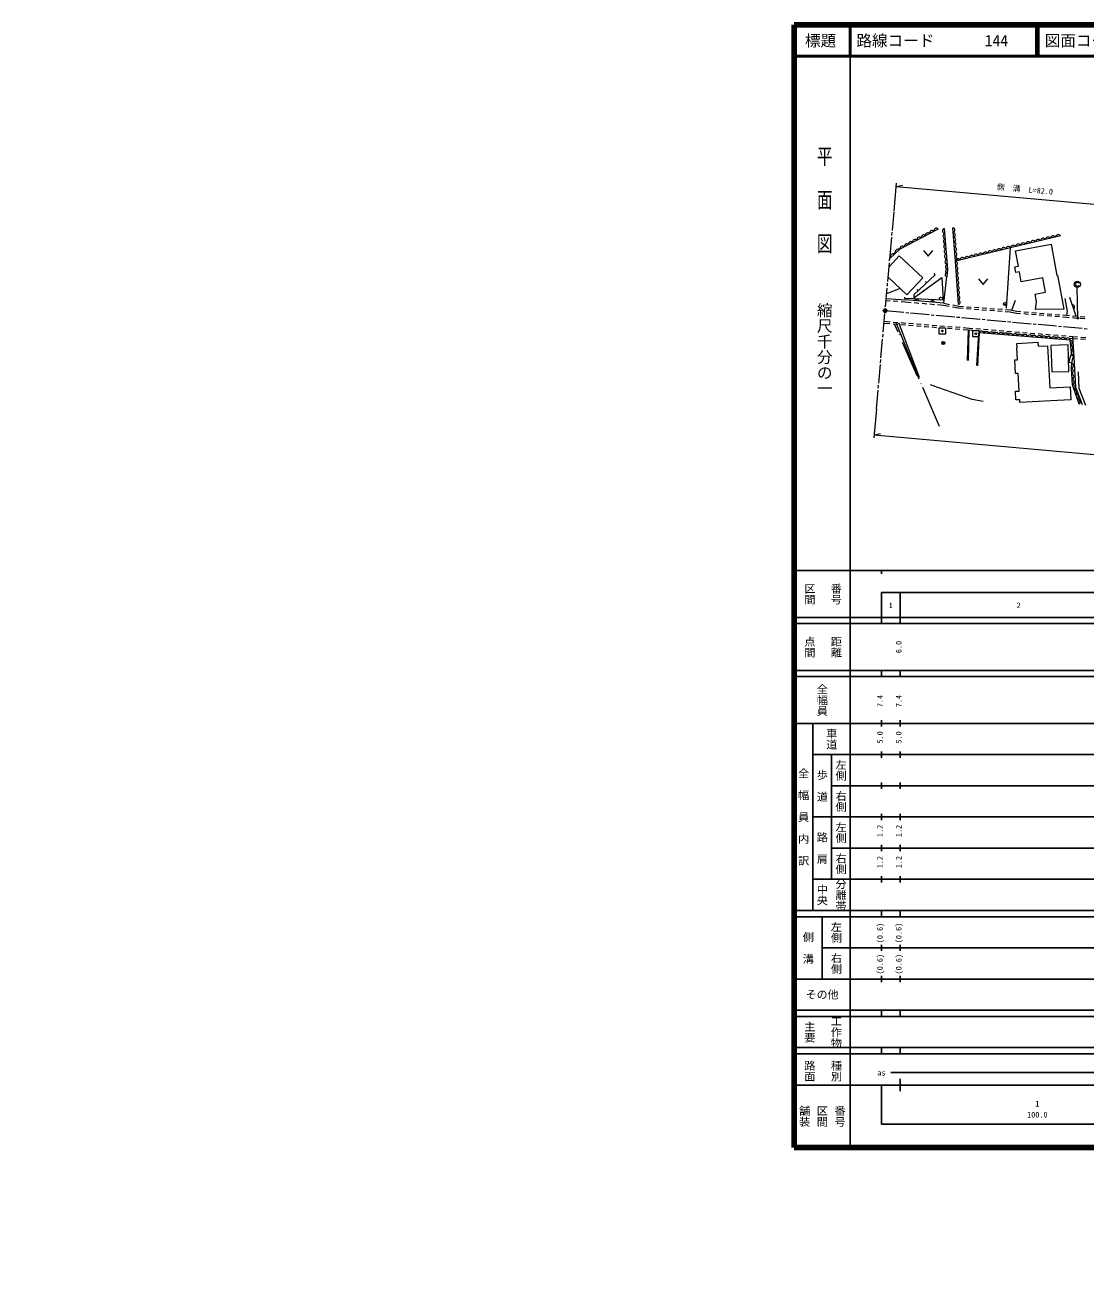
# Model space of a CAD drawing. Units: millimetres, scale not verified. Extents: x -206557 to 1343443, y -1222440 to 380000.
# Drawn here: x -206557 to 133282, y -20610 to 380000 of the extents above; entities that cross this region are included whole.
import ezdxf
from ezdxf.enums import TextEntityAlignment as Align

# ---------------------------------------------------------------- set-up
doc = ezdxf.new("R2010")
doc.units = ezdxf.units.MM
doc.header["$LTSCALE"] = 1000
doc.header["$PDMODE"] = 32
doc.header["$PDSIZE"] = 500
doc.linetypes.add('CHAIN', pattern=[18.5, 12, -1.5, 3.5, -1.5])
for name, color, linetype, lineweight in [('M-BGD', 7, 'Continuous', 13), ('M-BMK', 2, 'CHAIN', 13), ('M-BMK-ROW', 30, 'Continuous', 13), ('M-BMK-SRVR', 3, 'Continuous', 13), ('M-STR-STRC', 7, 'Continuous', 13), ('M-TTL', 2, 'Continuous', 140), ('M-TTL-BAND', 7, 'Continuous', 25), ('M-TTL-LINE', 7, 'Continuous', 50)]:
    doc.layers.add(name, color=color, linetype=linetype, lineweight=lineweight)
doc.layers.add('M-TTL-TXT', color=7, linetype='Continuous')
doc.styles.add('@ＭＳ ゴシック', font='')
doc.styles.add('ＭＳ ゴシック', font='')
doc.styles.get('@ＭＳ ゴシック').set_extended_font_data('@MS Gothic')
doc.styles.get('ＭＳ ゴシック').set_extended_font_data('MS Gothic')

msp = doc.modelspace()

# ---------------------------------------------------------------- linework, layer by layer
at = {"layer": 'M-BGD'}
for p, q in [((72074, 320399), (72860, 329211)), ((72772, 328215), (74817, 328634)), ((72772, 328215), (153661, 320992)), ((108161, 289225), (109419, 308539)), ((81468, 307671), (82968, 305871)), ((82968, 305871), (84468, 307671)), ((111911, 302610), (111008, 307578)), ((82520, 297334), (82176, 297696)), ((85231, 299908), (84886, 300271)), ((88011, 290743), (88937, 299318)), ((99155, 298554), (100655, 296754)), ((100655, 296754), (102155, 298554)), ((120588, 294323), (119730, 298878)), ((124219, 299694), (124482, 299742)), ((124482, 299742), (126544, 288800)), ((74046, 295496), (69693, 293735)), ((75472, 292229), (75488, 292729)), ((79810, 294760), (79465, 295122)), ((130453, 286632), (128390, 292599)), ((130991, 285950), (130808, 295798)), ((69516, 291655), (70830, 291556)), ((69561, 292254), (75681, 291792)), ((71828, 291481), (73323, 291368)), ((74320, 291293), (75635, 291193)), ((75630, 291194), (77560, 291029)), ((88011, 290743), (75681, 291792)), ((78557, 290945), (80051, 290818)), ((81048, 290733), (82542, 290606)), ((83539, 290521), (85033, 290394)), ((86030, 290309), (87960, 290145)), ((87898, 290154), (89780, 289791)), ((88011, 290743), (89876, 290384)), ((90762, 289603), (92644, 289240)), ((90858, 290195), (92723, 289836)), ((92644, 289240), (94241, 289124)), ((92723, 289836), (94337, 289719)), ((95239, 289052), (96735, 288943)), ((95334, 289646), (96831, 289537)), ((97732, 288870), (99228, 288762)), ((97828, 289465), (99324, 289356)), ((100225, 288689), (101721, 288580)), ((100321, 289284), (101817, 289175)), ((102719, 288508), (104215, 288399)), ((102815, 289102), (104311, 288993)), ((105308, 288921), (106804, 288812)), ((107146, 290487), (108146, 290487)), ((107802, 288740), (109416, 288622)), ((109416, 288622), (109808, 288499)), ((109808, 288499), (111022, 291732)), ((109808, 288499), (111394, 288211)), ((70801, 284702), (68900, 284853)), ((73293, 284504), (71798, 284623)), ((72662, 284554), (80050, 266457)), ((80222, 266986), (73563, 284483)), ((105212, 288326), (106708, 288218)), ((107706, 288145), (109303, 288029)), ((109303, 288029), (109664, 287916)), ((109664, 287916), (111315, 287615)), ((111315, 287615), (112639, 287505)), ((111394, 288211), (112703, 288102)), ((113635, 287422), (115130, 287298)), ((113699, 288019), (115194, 287895)), ((116127, 287215), (117622, 287091)), ((116191, 287812), (117686, 287687)), ((118618, 287008), (120113, 286883)), ((118682, 287605), (120177, 287480)), ((121110, 286801), (122605, 286676)), ((121174, 287397), (122668, 287273)), ((123601, 286593), (125096, 286469)), ((123665, 287190), (125160, 287066)), ((126092, 286386), (127416, 286276)), ((126156, 286983), (127465, 286874)), ((127416, 286276), (128227, 286210)), ((127465, 286874), (128277, 286808)), ((129224, 286130), (130719, 286009)), ((129273, 286728), (130769, 286607)), ((131716, 285929), (133211, 285808)), ((131765, 286526), (133260, 286406)), ((70750, 284104), (68847, 284255)), ((73243, 283906), (71747, 284025)), ((72249, 283985), (73294, 281611)), ((73680, 280741), (73764, 280567)), ((75735, 283708), (74239, 283827)), ((75786, 284306), (74290, 284425)), ((78227, 283511), (76732, 283629)), ((78278, 284108), (76782, 284227)), ((80719, 283313), (79224, 283431)), ((80770, 283911), (79275, 284029)), ((83211, 283115), (81716, 283234)), ((83262, 283713), (81767, 283832)), ((85703, 282917), (84208, 283036)), ((85754, 283515), (84259, 283634)), ((88196, 282720), (86700, 282838)), ((88246, 283317), (86751, 283436)), ((90688, 282522), (89192, 282640)), ((90739, 283120), (89243, 283238)), ((93180, 282324), (91685, 282443)), ((93231, 282922), (91735, 283041)), ((96081, 282094), (94177, 282245)), ((96129, 282692), (94228, 282843)), ((95781, 282103), (95499, 272359)), ((96081, 282094), (95799, 272350)), ((97243, 281999), (96081, 282094)), ((97290, 282597), (96129, 282692)), ((99735, 281796), (98240, 281918)), ((99781, 282394), (98286, 282516)), ((99101, 281244), (98536, 270742)), ((99400, 281228), (98836, 270726)), ((102226, 281592), (100731, 281714)), ((102273, 282190), (100778, 282312)), ((104718, 281389), (103223, 281511)), ((104765, 281987), (103270, 282109)), ((107210, 281185), (105715, 281307)), ((107257, 281784), (105762, 281906)), ((109702, 280982), (108207, 281104)), ((109748, 281580), (108253, 281702)), ((112193, 280779), (110698, 280901)), ((112240, 281377), (110745, 281499)), ((114685, 280575), (113190, 280697)), ((114732, 281173), (113237, 281295)), ((117177, 280372), (115682, 280494)), ((117223, 280970), (115728, 281092)), ((119715, 280767), (118220, 280889)), ((122207, 280563), (120712, 280685)), ((124699, 280360), (123203, 280482)), ((74709, 278259), (79332, 267552)), ((87333, 278013), (88333, 278013)), ((111655, 272602), (111433, 276551)), ((119668, 280168), (118173, 280291)), ((118334, 276940), (121277, 277106)), ((122160, 279965), (120665, 280087)), ((121277, 277106), (122040, 263591)), ((124652, 279762), (123157, 279884)), ((127144, 279558), (125649, 279680)), ((127190, 280156), (125695, 280278)), ((129303, 279382), (128140, 279477)), ((129348, 279980), (128187, 280075)), ((130879, 279273), (129303, 279382)), ((130928, 279871), (129348, 279980)), ((133453, 279094), (131877, 279204)), ((133506, 279692), (131926, 279802)), ((80597, 265045), (80710, 264856)), ((112220, 262594), (111902, 268228)), ((81133, 263806), (86479, 251275)), ((66407, 256936), (65568, 247536)), ((65657, 248532), (67702, 248951)), ((65657, 248532), (215087, 235189))]:
    msp.add_line(p, q, dxfattribs=at)
for points in [[(86198, 314540), (73967, 308088), (70709, 305110)], [(88138, 314718), (89190, 301598), (88937, 299318)], [(92705, 290344), (91749, 304256), (90936, 314935)], [(125413, 312336), (109419, 308539), (91749, 304256)], [(111008, 307578), (122409, 309651), (124219, 299694)], [(81254, 298872), (73705, 305926), (70473, 302466)], [(112245, 300775), (111071, 300562), (110737, 302396), (111911, 302610)], [(119730, 298878), (112818, 297621), (112245, 300775)], [(70173, 299115), (76211, 293474), (81254, 298872)], [(85231, 299908), (78455, 293472), (78411, 292137), (75472, 292229)], [(78422, 292489), (87354, 299038), (87756, 291720), (78411, 292137)], [(117768, 291244), (117305, 293705), (120588, 294323)], [(126544, 288800), (117463, 288713), (117768, 291244)], [(127465, 286874), (127665, 288110), (126925, 292239)], [(129053, 273984), (128534, 278949), (99400, 281228)], [(118334, 276940), (118266, 278145), (111365, 277756), (111433, 276551)], [(132450, 258174), (130346, 263745), (129838, 273560), (129348, 279980)], [(111902, 268228), (110982, 268176), (110736, 272550), (111655, 272602)], [(131385, 258409), (129242, 264628), (128904, 269831), (129044, 271592)], [(133513, 257903), (131443, 263363), (131232, 268797)], [(100580, 259194), (97054, 259829), (93502, 261157), (86055, 263698), (83768, 264574)], [(112376, 259814), (111140, 259744), (110983, 262524), (112220, 262594)], [(122040, 263591), (128551, 263958), (128786, 259802), (122274, 259434)], [(122274, 259434), (112429, 258879), (112376, 259814)]]:
    msp.add_lwpolyline(points, dxfattribs=at)
for points in [[(122344, 277217), (122619, 268721), (128149, 268900), (127874, 277396)], [(129044, 271592), (129563, 273868), (128599, 274088), (128079, 271812)]]:
    msp.add_lwpolyline(points, close=True, dxfattribs=at)
for centre, radius in [((87093, 292234), 500), ((107646, 290487), 500), ((130991, 285950), 150), ((130991, 285950), 120), ((130991, 285950), 90), ((130991, 285950), 60), ((130991, 285950), 30), ((130991, 285950), 20), ((87833, 278013), 500)]:
    msp.add_circle(centre, radius, dxfattribs=at)
for centre, radius, start, end in [((568443, -447440), 775000, 96.99223, 96.99223), ((81531, 311861), 792, 41.83396, 193.79275), ((82890, 312578), 792, 41.83396, 193.79275), ((84249, 313295), 792, 41.83396, 193.79275), ((85608, 314012), 792, 41.83396, 193.79275), ((88467, 313919), 864, 112.36842, 256.79277), ((88599, 312279), 864, 112.36842, 256.79277), ((90807, 314158), 788, 288.13787, 80.56431), ((90923, 312632), 788, 288.13787, 80.56431), ((124674, 311891), 863, 31.09709, 175.61338), ((74736, 308277), 792, 41.83396, 193.79275), ((76095, 308993), 792, 41.83396, 193.79275), ((77454, 309710), 792, 41.83396, 193.79275), ((78813, 310427), 792, 41.83396, 193.79275), ((80172, 311144), 792, 41.83396, 193.79275), ((88730, 310639), 864, 112.36842, 256.79277), ((88861, 308999), 864, 112.36842, 256.79277), ((91039, 311107), 788, 288.13787, 80.56431), ((91155, 309581), 788, 288.13787, 80.56431), ((91271, 308056), 788, 288.13787, 80.56431), ((107252, 307831), 778, 26.86851, 180.38448), ((108725, 308187), 778, 26.86851, 180.38448), ((110279, 308473), 863, 31.09709, 175.61338), ((111879, 308853), 863, 31.09709, 175.61338), ((113478, 309233), 863, 31.09709, 175.61338), ((115078, 309612), 863, 31.09709, 175.61338), ((116677, 309992), 863, 31.09709, 175.61338), ((118276, 310372), 863, 31.09709, 175.61338), ((119876, 310751), 863, 31.09709, 175.61338), ((121475, 311131), 863, 31.09709, 175.61338), ((123075, 311511), 863, 31.09709, 175.61338), ((72005, 305327), 1315, 75.35152, 189.49002), ((73635, 306816), 1315, 75.35152, 189.49002), ((88993, 307359), 864, 112.36842, 256.79277), ((89124, 305719), 864, 112.36842, 256.79277), ((89256, 304079), 864, 112.36842, 256.79277), ((91387, 306530), 788, 288.13787, 80.56431), ((91504, 305004), 788, 288.13787, 80.56431), ((92527, 304261), 778, 26.86851, 180.38448), ((94000, 304618), 778, 26.86851, 180.38448), ((95472, 304975), 778, 26.86851, 180.38448), ((96945, 305332), 778, 26.86851, 180.38448), ((98417, 305689), 778, 26.86851, 180.38448), ((99890, 306046), 778, 26.86851, 180.38448), ((101362, 306403), 778, 26.86851, 180.38448), ((102835, 306760), 778, 26.86851, 180.38448), ((104307, 307117), 778, 26.86851, 180.38448), ((105780, 307474), 778, 26.86851, 180.38448), ((88975, 299891), 574, 81.09817, 266.27304), ((89387, 302439), 864, 112.36842, 256.79277), ((89101, 301031), 574, 81.09817, 266.27304), ((91602, 303469), 800, 288.41506, 79.44926), ((91708, 301923), 800, 288.41506, 79.44926), ((91815, 300378), 800, 288.41506, 79.44926), ((91921, 298832), 800, 288.41506, 79.44926), ((92027, 297286), 800, 288.41506, 79.44926), ((92133, 295741), 800, 288.41506, 79.44926), ((92240, 294195), 800, 288.41506, 79.44926), ((92346, 292649), 800, 288.41506, 79.44926), ((79328, 291168), 812, 17.75805, 152.51832), ((84310, 290744), 812, 17.75805, 152.51832), ((92452, 291104), 800, 288.41506, 79.44926), ((129126, 289514), 812, 311.69687, 86.45714), ((100152, 280976), 793, 9.60267, 161.45139), ((101685, 280856), 793, 9.60267, 161.45139), ((103218, 280736), 793, 9.60267, 161.45139), ((104752, 280616), 793, 9.60267, 161.45139), ((106285, 280496), 793, 9.60267, 161.45139), ((107818, 280376), 793, 9.60267, 161.45139), ((109352, 280256), 793, 9.60267, 161.45139), ((110885, 280136), 793, 9.60267, 161.45139), ((112418, 280016), 793, 9.60267, 161.45139), ((113952, 279897), 793, 9.60267, 161.45139), ((115485, 279777), 793, 9.60267, 161.45139), ((117018, 279657), 793, 9.60267, 161.45139), ((118552, 279537), 793, 9.60267, 161.45139), ((120085, 279417), 793, 9.60267, 161.45139), ((121618, 279297), 793, 9.60267, 161.45139), ((123152, 279177), 793, 9.60267, 161.45139), ((124685, 279057), 793, 9.60267, 161.45139), ((126218, 278937), 793, 9.60267, 161.45139), ((127752, 278817), 793, 9.60267, 161.45139), ((128345, 278093), 877, 294.37624, 77.56636), ((128518, 276438), 877, 294.37624, 77.56636), ((128691, 274783), 877, 294.37624, 77.56636), ((128625, 270739), 950, 287.10419, 63.86422), ((128632, 268942), 929, 294.46423, 72.9531), ((128744, 267208), 929, 294.46423, 72.9531), ((128857, 265473), 929, 294.46423, 72.9531), ((129261, 263764), 863, 306.78013, 91.25444), ((129796, 262210), 863, 306.78013, 91.25444), ((130332, 260655), 863, 306.78013, 91.25444), ((130868, 259100), 863, 306.78013, 91.25444)]:
    msp.add_arc(centre, radius, start, end, dxfattribs=at)
for p in [(69214, 288373), (130991, 285950)]:
    msp.add_point(p, dxfattribs=at)
at = {"layer": 'M-BMK'}
for p, q in [((71512, 314108), (72046, 320084)), ((71370, 312515), (71459, 313511)), ((70783, 305941), (71316, 311917)), ((70640, 304347), (70729, 305343)), ((70054, 297773), (70587, 303749)), ((69911, 296180), (70000, 297176)), ((69324, 289606), (69858, 295582)), ((69182, 288012), (69271, 289008)), ((68595, 281438), (69129, 287414)), ((69214, 288373), (75190, 287839)), ((75788, 287786), (76784, 287697)), ((77382, 287644), (83358, 287110)), ((83956, 287057), (84952, 286968)), ((85549, 286915), (91525, 286381)), ((92123, 286328), (93119, 286239)), ((93717, 286185), (99693, 285652)), ((100291, 285598), (101287, 285509)), ((101884, 285456), (107860, 284923)), ((108458, 284869), (109454, 284780)), ((110052, 284727), (116028, 284193)), ((68453, 279845), (68542, 280841)), ((116626, 284140), (117622, 284051)), ((118219, 283998), (124196, 283464)), ((124793, 283411), (125789, 283322)), ((126387, 283268), (132363, 282735)), ((132961, 282681), (133957, 282592)), ((67866, 273271), (68399, 279247)), ((67723, 271677), (67812, 272673)), ((67137, 265103), (67670, 271079)), ((66994, 263510), (67083, 264506)), ((66407, 256936), (66941, 262912))]:
    msp.add_line(p, q, dxfattribs=at)
at = {"layer": 'M-BMK-ROW'}
for p, q in [((86544, 280859), (86544, 282859)), ((86544, 282859), (88544, 282859)), ((88544, 280859), (86544, 280859)), ((88544, 282859), (88544, 280859)), ((97286, 279972), (97286, 281972)), ((97286, 281972), (99286, 281972)), ((99286, 281972), (99286, 279972)), ((99286, 279972), (97286, 279972))]:
    msp.add_line(p, q, dxfattribs=at)
for p in [(87544, 281859), (98286, 280972)]:
    msp.add_point(p, dxfattribs=at)
at = {"layer": 'M-BMK-SRVR'}
msp.add_circle((69214, 288373), 600, dxfattribs=at)
msp.add_point((69214, 288373), dxfattribs=at)
at = {"layer": 'M-STR-STRC'}
for p, q in [((130290, 297102), (130240, 296902)), ((130240, 296902), (130240, 296702)), ((130240, 296702), (130290, 296502)), ((130390, 297252), (130290, 297102)), ((130290, 296502), (130390, 296352)), ((130540, 297352), (130390, 297252)), ((130690, 297402), (130540, 297352)), ((130890, 297402), (130690, 297402)), ((131040, 297352), (130890, 297402)), ((131190, 297252), (131040, 297352)), ((131290, 297102), (131190, 297252)), ((131190, 296352), (131290, 296502)), ((130390, 296352), (130540, 296252)), ((130540, 296252), (130690, 296202)), ((130690, 296202), (130890, 296202)), ((130890, 296202), (131040, 296252)), ((131040, 296252), (131190, 296352))]:
    msp.add_line(p, q, dxfattribs=at)
msp.add_circle((130790, 296802), 1000, dxfattribs=at)
at = {"layer": 'M-TTL'}
for p, q in [((40000, 380000), (40000, 20000)), ((680000, 380000), (40000, 380000)), ((40000, 20000), (680000, 20000))]:
    msp.add_line(p, q, dxfattribs=at)
at = {"layer": 'M-TTL-BAND'}
for p, q in [((58000, 370000), (58000, 20000)), ((40000, 205000), (579000, 205000)), ((68000, 205000), (68000, 204000)), ((68000, 198000), (579000, 198000)), ((68000, 198000), (68000, 188000)), ((74000, 188000), (74000, 198000)), ((40000, 190000), (579000, 190000)), ((40000, 188000), (579000, 188000)), ((40000, 173000), (579000, 173000)), ((68000, 171000), (68000, 173000)), ((74000, 171000), (74000, 173000)), ((40000, 171000), (579000, 171000)), ((68000, 155000), (68000, 157000)), ((74000, 155000), (74000, 157000)), ((40000, 156000), (579000, 156000)), ((46000, 96000), (46000, 156000)), ((46000, 146000), (579000, 146000)), ((52000, 146000), (52000, 106000)), ((68000, 145000), (68000, 147000)), ((74000, 145000), (74000, 147000)), ((68000, 135000), (68000, 137000)), ((74000, 135000), (74000, 137000)), ((52000, 136000), (579000, 136000)), ((46000, 126000), (579000, 126000)), ((68000, 125000), (68000, 127000)), ((74000, 125000), (74000, 127000)), ((68000, 115000), (68000, 117000)), ((74000, 115000), (74000, 117000)), ((52000, 116000), (579000, 116000)), ((46000, 106000), (579000, 106000)), ((68000, 105000), (68000, 107000)), ((74000, 105000), (74000, 107000)), ((40000, 96000), (579000, 96000)), ((40000, 94000), (579000, 94000)), ((49000, 94000), (49000, 74000)), ((68000, 94000), (68000, 96000)), ((74000, 94000), (74000, 96000)), ((68000, 83000), (68000, 85000)), ((74000, 83000), (74000, 85000)), ((49000, 84000), (579000, 84000)), ((40000, 74000), (579000, 74000)), ((68000, 73000), (68000, 75000)), ((74000, 73000), (74000, 75000)), ((40000, 64000), (579000, 64000)), ((40000, 62000), (579000, 62000)), ((68000, 62000), (68000, 64000)), ((74000, 62000), (74000, 64000)), ((40000, 52000), (579000, 52000)), ((40000, 50000), (579000, 50000)), ((68000, 50000), (68000, 52000)), ((74000, 50000), (74000, 52000)), ((71000, 44000), (205500, 44000)), ((74000, 38000), (74000, 42000)), ((40000, 40000), (579000, 40000)), ((68000, 40000), (68000, 27500)), ((68000, 27500), (579000, 27500))]:
    msp.add_line(p, q, dxfattribs=at)
at = {"layer": 'M-TTL-LINE'}
for p, q in [((58000, 380000), (58000, 370000)), ((117750, 380000), (117750, 370000)), ((118250, 380000), (118250, 370000)), ((40000, 370000), (680000, 370000))]:
    msp.add_line(p, q, dxfattribs=at)

# ---------------------------------------------------------------- texts
at = {"layer": 'M-BGD', "style": 'ＭＳ ゴシック'}
msp.add_text('側\u3000溝\u3000L=82.0', height=1833, rotation=354.898, dxfattribs=at).set_placement((113861, 325847), align=Align.BOTTOM_CENTER)
at = {"layer": 'M-TTL-BAND', "style": '@ＭＳ ゴシック', "width": 1.4}
msp.add_text('平  面  図', height=3666, rotation=270, dxfattribs=at).set_placement((49777, 306475), align=Align.MIDDLE_RIGHT)
at = {"layer": 'M-TTL-BAND', "style": '@ＭＳ ゴシック'}
msp.add_text('縮尺千分の一', height=3666, rotation=270, dxfattribs=at).set_placement((49777, 261030), align=Align.MIDDLE_RIGHT)
for s, p in [('区間', (45000, 197500)), ('番号', (53500, 197500)), ('点間', (45000, 180500)), ('距離', (53500, 180500)), ('全幅員', (49000, 163500)), ('車道', (52000, 151000)), ('左側', (55000, 141000)), ('全\u3000幅\u3000員\u3000内\u3000訳', (43000, 126000)), ('歩\u3000道', (49000, 136000)), ('右側', (55000, 131000)), ('左側', (55000, 121000)), ('路\u3000肩', (49000, 116000)), ('右側', (55000, 111000)), ('中央', (49000, 101000)), ('分離帯', (55000, 101000)), ('左側', (53500, 89000)), ('側\u3000溝', (44500, 84000)), ('右側', (53500, 79000)), ('主要', (45000, 57000)), ('工作物', (53500, 57000)), ('路面', (45000, 44500)), ('種別', (53500, 44500)), ('舗装', (43333, 30000)), ('区間', (49000, 30000)), ('番号', (54667, 30000))]:
    msp.add_text(s, height=2566, rotation=270, dxfattribs=at).set_placement(p, align=Align.MIDDLE_CENTER)
at = {"layer": 'M-TTL-BAND', "style": 'ＭＳ ゴシック'}
for s, p in [('1', (71000, 192405)), ('2', (112000, 192405)), ('as', (68000, 42500)), ('1', (118000, 32523)), ('100.0', (118000, 29033))]:
    msp.add_text(s, height=1833, dxfattribs=at).set_placement(p, align=Align.BOTTOM_CENTER)
for s, p in [('6.0', (75000, 180500)), ('7.4', (69000, 163174)), ('7.4', (75000, 163174)), ('5.0', (69000, 151500)), ('5.0', (75000, 151500)), ('1.2', (69000, 121500)), ('1.2', (75000, 121500)), ('1.2', (69000, 111500)), ('1.2', (75000, 111500)), ('(0.6)', (69000, 88764)), ('(0.6)', (75000, 88764)), ('(0.6)', (69000, 78764)), ('(0.6)', (75000, 78764))]:
    msp.add_text(s, height=1833, rotation=90, dxfattribs=at).set_placement(p, align=Align.BOTTOM_CENTER)
msp.add_text('その他', height=2566, dxfattribs=at).set_placement((49000, 69000), align=Align.MIDDLE_CENTER)
at = {"layer": 'M-TTL-TXT', "style": 'ＭＳ ゴシック'}
msp.add_text('標題', height=3666, dxfattribs=at).set_placement((48500, 375000), align=Align.MIDDLE_CENTER)
for s, p in [('路線コード', (60000, 375000)), ('144', (101142, 375000)), ('図面コード', (120380, 375000))]:
    msp.add_text(s, height=3666, dxfattribs=at).set_placement(p, align=Align.MIDDLE_LEFT)

doc.saveas('drawing.dxf')
